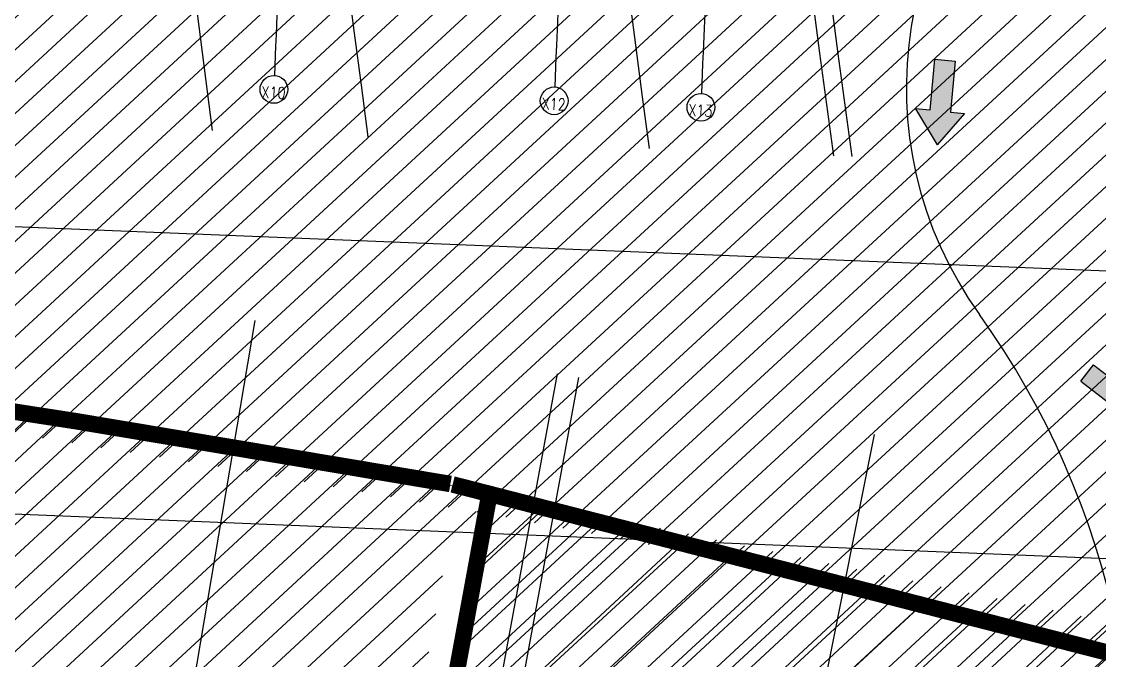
# Model space of a CAD drawing. Extents: x -678889171 to 586587, y -792238163 to 335485.
# Drawn here: x -678784365 to -678751703, y -792144052 to -792124699 of the extents above; entities that cross this region are included whole.
import ezdxf
from ezdxf.enums import TextEntityAlignment as Align

# ---------------------------------------------------------------- set-up
doc = ezdxf.new("R2010")
doc.units = 0
doc.header["$MEASUREMENT"] = 0
doc.layers.get('0').update_dxf_attribs({"color": 8})
for name, color, linetype in [('A-ANNO-LEGN', 252, 'Continuous'), ('A-FLOR-PATT', 252, 'Continuous'), ('A-SITE-PATT', 252, 'Continuous'), ('A-WALL', 252, 'Continuous'), ('XR-Axis$0$A-GRID-LINE-OUT', 252, 'Continuous')]:
    doc.layers.add(name, color=color, linetype=linetype)
for name, color, linetype, lineweight in [('BASEMENT3 LAYOUT$0$A-TABL-TEXT', 252, 'Continuous', 30), ('BASEMENT3 LAYOUT$0$HATCH5', 252, 'Continuous', 15), ('BASEMENT3 LAYOUT$0$HATCH6', 252, 'Continuous', 15), ('BASEMENT3 LAYOUT$0$TEXT6', 252, 'Continuous', 0)]:
    doc.layers.add(name, color=color, linetype=linetype, lineweight=lineweight)
doc.styles.add('Ground floor Towers$0$$Bas01-Rname$0$EN-SC', font='swissc.ttf')
doc.styles.add('Ground floor Towers$0$$Bas01-Rname$0$EN-SCL', font='swisscl.ttf')
doc.styles.add('Ground floor Towers$0$04-Ground Floor$0$V2-lower ground$0$LEVEL  FOR LICENSE LOWER GR$0$$LG- LEVEL$0$AR-SR', font='sarb.shx')
doc.styles.add('XR-Axis$0$MEDAD-E-TEXT', font='romans.shx', dxfattribs={"width": 0.8, "height": 1.8})

# ---------------------------------------------------------------- blocks, each defined once
blk = doc.blocks.new('A$C61C61320')
at = {"layer": 'BASEMENT3 LAYOUT$0$HATCH5'}
h = blk.add_hatch(dxfattribs=at)
h.set_pattern_fill('JIS_WOOD', color=256, scale=1000, style=0)
h.set_pattern_definition([(45, (-845680.2949388556, -470481.0696760565), (-499.9999991609842, 499.9999991609843), [])])
h.paths.add_polyline_path([(12440.74077330553, -169431.9252005816), (13408.27617370361, -243253.7315873399), (7111.185080291936, -248399.4795461658), (-61957.46107163071, -237877.8060760189), (-55832.26724016038, -200866.3395951205), (-20860.02674167091, -206712.4958959252), (-20783.43353955913, -208437.764712235), (-16504.6553898881, -208719.7022090854), (-18718.17453308101, -208569.0044804074), (-18168.17453308101, -169431.9252005816)])
at = {"layer": 'BASEMENT3 LAYOUT$0$HATCH6'}
h = blk.add_hatch(dxfattribs=at)
h.set_pattern_fill('JIS_WOOD', color=256, scale=1000, style=0)
h.set_pattern_definition([(45, (-845711.5632553247, -470537.5133829243), (-499.9999991609842, 499.9999991609843), [])])
h.paths.add_polyline_path([(-57054.4839232408, -202715.6827627594), (-61988.72938809986, -237934.2497828866), (-80426.45722685638, -233625.2072105513), (-117920.8563015934, -232159.4412755717), (-127624.8318891085, -221284.5855308848), (-127624.8318891085, -154987.425217584), (-104462.5924733605, -154589.848100547), (-93882.62928564264, -154028.8445178776), (-93529.7361727003, -176713.0896850609), (-93352.28011348587, -178273.3977080029), (-93352.28011348587, -194674.8746110406), (-91405.28890382661, -196764.3988851835), (-82930.71560722869, -197602.72102616), (-65142.08317814791, -199622.3395659931), (-55832.26724016038, -200866.3395951205)])
at = {"layer": 'BASEMENT3 LAYOUT$0$TEXT6'}
h = blk.add_hatch(dxfattribs=at)
h.set_pattern_fill('JIS_WOOD', color=256, scale=1000, style=0)
h.set_pattern_definition([(45, (-843775.3736575155, -469599.9160835323), (-499.9999991609842, 499.9999991609843), [])])
h.paths.add_polyline_path([(-48073.17453308101, -174366.9252005816), (-52827.70401773683, -137283.3745918828), (-21470.42890679266, -134427.2130430685), (-18376.25980977295, -161775.8762387046), (-18368.17453308101, -175467.8413407506), (-18518.17453308101, -176466.9552695606), (-18518.17453308101, -178386.9252005816), (-18368.17453308101, -183011.1167942794), (-18362.29752682254, -198446.5368052525), (-18168.17453308101, -202281.2411916029), (-18360.0892563893, -208926.9252005816), (-21225.79736915685, -208049.6763489796), (-45692.61271465314, -203035.1575495943), (-55544.17996463575, -201566.2036034855), (-64372.75623362488, -200382.3687026045), (-73244.07786642597, -199325.5838570178), (-82129.48166527948, -198394.9150768394), (-90383.39706973708, -197394.4851778569), (-93352.28011348587, -194591.9241360954), (-93352.28011348587, -177285.8004086108), (-93172.93907456682, -174906.1366184817), (-50378.17453308101, -174866.9252005816)])
at = {"layer": 'BASEMENT3 LAYOUT$0$A-TABL-TEXT', "const_width": 500}
blk.add_lwpolyline([(-57033.52080658916, -200660.2740008931, 0.009460145421703483), (-91405.28890382661, -196764.3988851835), (-93352.28011348587, -194674.8746110406), (-93352.28011348587, -172023.5690570949), (-93352.28011348587, -172023.5690570949), (-93787.99629907659, -151856.5045970205)], format="xyb", dxfattribs=at)
for points in [[(-56966.22835785337, -200670.9829151711), (-18360.08925638907, -208926.9252005816), (-18332.99945281609, -204205.2346486701)], [(-61675.10775182908, -241975.3168535259), (-55832.26724016038, -200866.3395951205)]]:
    blk.add_lwpolyline(points, dxfattribs=at)
at = {"layer": 'BASEMENT3 LAYOUT$0$HATCH6'}
for points in [[(-56182.62965816143, -202983.40351943), (-61193.42310835095, -237994.1969192784), (-80426.45722685638, -233662.5050700729), (-117920.8563015934, -232196.7391350933), (-127624.8318891085, -221321.8833904064), (-127624.8318891085, -155024.7230771056), (-104462.5924733605, -154627.1459600686), (-93882.62928564264, -154066.1423773992), (-93361.99845258333, -178187.9478082885), (-93352.28011348587, -179178.229467513), (-93494.76352696051, -194320.7128558172), (-91405.28890382661, -196764.3988851835), (-82961.84863941744, -197787.7979447818), (-65211.28236189531, -199613.7986915881), (-55832.26724016038, -200866.3395951205)], [(-56182.62965816143, -202984.025088968), (-61193.42310835095, -237994.8184888165), (-80426.45722685638, -233663.1266396109), (-117920.8563015934, -232197.3607046313), (-127624.8318891085, -221322.5049599444), (-127624.8318891085, -155025.3446466436), (-104462.5924733605, -154627.7675296066), (-93882.62928564264, -154066.7639469372), (-93361.99845258333, -178188.5693778265), (-93352.28011348587, -179178.851037051), (-93494.76352696051, -194321.3344253552), (-91405.28890382661, -196765.0204547216), (-82961.84863941744, -197788.4195143199), (-65211.28236189531, -199614.4202611261), (-55832.26724016038, -200866.9611646585)]]:
    blk.add_lwpolyline(points, close=True, dxfattribs=at)
blk = doc.blocks.new('2')
at = {"layer": 'BASEMENT3 LAYOUT$0$A-TABL-TEXT', "const_width": 500}
blk.add_lwpolyline([(60887.3354950042, 31537.0867037382, 0.009460145421703483), (26515.56739776675, 35432.96181944781), (24568.57618810749, 37522.48609359076), (24568.57618810749, 60173.79164753645), (24568.57618810749, 60173.79164753645), (24132.86000251677, 80340.85610761086)], format="xyb", dxfattribs=at)
for points in [[(60954.62794373999, 31526.37778946021), (99560.7670452043, 23270.4355040497), (99587.85684877727, 27992.12605596127)], [(56518.08711341524, -7861.840212244359), (62088.58906143298, 31331.02110951082)]]:
    blk.add_lwpolyline(points, dxfattribs=at)
blk = doc.blocks.new('*U183')
blk.add_circle((0, 0), 4.2)
at = {"layer": 'XR-Axis$0$A-GRID-LINE-OUT'}
blk.add_line((-8.450062914116737e-16, 13.2), (2.571758278209441e-16, 4.2), dxfattribs=at)
at = {"style": 'XR-Axis$0$MEDAD-E-TEXT', "width": 0.8, "flags": 4}
for height, p in [(1.799999999999999, (-0.0692522248746208, 2.544295698152595)), (3.5, (-0.0692522248746208, -0.97607523254144))]:
    blk.add_attdef('00', text='', height=height, dxfattribs=at).set_placement(p, align=Align.MIDDLE_CENTER)
blk = doc.blocks.new('GR')
at = {"layer": 'A-FLOR-PATT'}
h = blk.add_hatch(color=256, dxfattribs=at)
h.dxf.hatch_style = 1
h.paths.add_polyline_path([(45897.68709692359, 58546.36960315704), (45463.71130926162, 58568.74304914474), (45543.75286035985, 60121.30205833912), (44922.20440573245, 60153.34573724866), (44842.16285464913, 58600.78672808409), (44408.18706700951, 58623.16017410159), (45100.3432585448, 57564.60706725717)])
h = blk.add_hatch(color=256, dxfattribs=at)
h.dxf.hatch_style = 1
h.paths.add_polyline_path([(51629.30421318114, 50551.76095305383), (51378.45294085145, 50196.92409684509), (50109.01539723575, 51094.35066750646), (49749.74138906598, 50586.14650984108), (51019.17893269658, 49688.71993920207), (50768.32766033709, 49333.88308301568), (52032.93987742066, 49353.13961000741)])
for p, q in [((24955, 89935), (24955, 60105)), ((33455, 89935), (33455, 60105)), ((37905, 89920), (37905, 60090)), ((33454.99999999983, 60105.00000000077), (33454.99999999983, 59745.00000000082)), ((44922.20440573245, 60153.34573724866), (44842.16285464913, 58600.78672808409)), ((44922.20440573245, 60153.34573724866), (45543.75286035985, 60121.30205833912)), ((45543.75286035985, 60121.30205833912), (45463.71130926162, 58568.74304914474)), ((24954.99999999983, 60090.00000000077), (24954.99999999983, 59730.00000000082)), ((37904.99999999983, 60090.00000000077), (37904.99999999983, 59730.00000000082)), ((44842.16285464913, 58600.78672808409), (44408.18706700951, 58623.16017410159)), ((44408.18706700951, 58623.16017410159), (45100.3432585448, 57564.60706725717)), ((45897.68709692359, 58546.36960315704), (45100.3432585448, 57564.60706725717)), ((45463.71130926162, 58568.74304914474), (45897.68709692359, 58546.36960315704)), ((-13480, 53955), (113465, 53955)), ((24660, 51410), (18907.74619863499, 6297.218948154703)), ((49749.74138906598, 50586.14650984108), (50109.01539723575, 51094.35066752136)), ((50109.01539723575, 51094.35066752136), (51378.45294085145, 50196.92409684509)), ((49749.74138906598, 50586.14650984108), (51019.17893269658, 49688.71993920952)), ((33880, 50170), (28453.82219061675, 12193.04290999438)), ((34530, 50080), (29103.40449962695, 12100.23078453529)), ((43550, 48720), (36448.18627554716, 3793.630470206146)), ((-6630, 45255), (113465, 45255))]:
    blk.add_line(p, q, dxfattribs=at)
for centre, radius, start, end in [((632160.654919429, 163506.251165366), 618245.8226879981, 171.0764646735087, 189.9103746877842), ((632160.654919429, 163506.251165366), 613595.8226879981, 171.0737824436527, 189.9862451256833), ((632160.654919429, 163506.251165366), 605195.8226879981, 171.0737824436527, 190.1263033448895), ((632160.6549194276, 163506.2511653661), 599695.8226879967, 171.0616030214717, 190.2201678661017), ((632160.6549194327, 163506.2511653659), 599145.8226880017, 171.0631954506245, 190.2296506374575), ((55899.86500333669, 59744.76705215924), 11806.41163141526, 310.2967878259491, 217.9791248124744), ((26887.76269349654, 37095.04615444064), 25000, 350.0950186999125, 37.97912481247447), ((-55663.02808184421, -578856.4866396398), 623364.7764122983, 74.61102897088065, 88.715678869106), ((-55662.04957572921, -578844.685925062), 622702.9587305912, 74.61095202551606, 88.71574447441284), ((-55662.04957586701, -578844.6859266991), 622952.9587322307, 81.87553483791258, 85.24170711263804), ((-55662.04957586701, -578844.6859266991), 623102.9587322307, 78.56113400306909, 85.23635335364345)]:
    blk.add_arc(centre, radius, start, end, dxfattribs=at)
ref = blk.add_blockref('*U183', (24955, 58425), dxfattribs=dict(at, xscale=100, yscale=100, zscale=100))
ref.add_attrib('00', 'X10', dxfattribs={"layer": '0', "height": 353, "style": 'XR-Axis$0$MEDAD-E-TEXT', "width": 0.7999999999999999}).set_placement((24948.07477751255, 58327.39247674588), align=Align.MIDDLE_CENTER)
ref = blk.add_blockref('*U183', (33455, 58425), dxfattribs=dict(at, xscale=100, yscale=100, zscale=100))
ref.add_attrib('00', 'X12', dxfattribs={"layer": '0', "height": 353, "style": 'XR-Axis$0$MEDAD-E-TEXT', "width": 0.7999999999999999}).set_placement((33448.07477751255, 58327.39247674588), align=Align.MIDDLE_CENTER)
ref = blk.add_blockref('*U183', (37905, 58410), dxfattribs=dict(at, xscale=100, yscale=100, zscale=100))
ref.add_attrib('00', 'X13', dxfattribs={"layer": '0', "height": 353, "style": 'XR-Axis$0$MEDAD-E-TEXT', "width": 0.7999999999999999}).set_placement((37898.07477751255, 58312.39247674588), align=Align.MIDDLE_CENTER)
at = {"layer": 'A-FLOR-PATT', "style": 'Ground floor Towers$0$04-Ground Floor$0$V2-lower ground$0$LEVEL  FOR LICENSE LOWER GR$0$$LG- LEVEL$0$AR-SR', "flags": 12}
for tag, p in [('L', (30296.07288644527, 72859.53473235783)), ('P', (30237.50458115668, 72203.99769414036))]:
    blk.add_attdef(tag, text='', height=500, dxfattribs=at).set_placement(p, align=Align.RIGHT)
at = {"layer": 'A-FLOR-PATT'}
for tag, p, height, style in [('N', (85492.25876324323, 56633.4995742733), 250, 'Ground floor Towers$0$$Bas01-Rname$0$EN-SC'), ('N', (89389.48149106537, 56633.4995742733), 250, 'Ground floor Towers$0$$Bas01-Rname$0$EN-SC'), ('N', (94597.61363499537, 56633.4995742733), 250, 'Ground floor Towers$0$$Bas01-Rname$0$EN-SC'), ('AN', (85922.66280553787, 56313.08159666645), 200, 'Ground floor Towers$0$$Bas01-Rname$0$EN-SCL'), ('AN', (89819.88553336001, 56313.08159666645), 200, 'Ground floor Towers$0$$Bas01-Rname$0$EN-SCL'), ('AN', (95028.01767729002, 56313.08159666645), 200, 'Ground floor Towers$0$$Bas01-Rname$0$EN-SCL'), ('SN', (85299.47460008037, 56025.08594095582), 200, 'Ground floor Towers$0$$Bas01-Rname$0$EN-SCL'), ('F', (85927.04975899268, 56008.67972904726), 200, 'Ground floor Towers$0$$Bas01-Rname$0$EN-SCL'), ('SN', (89196.69732790251, 56025.08594095582), 200, 'Ground floor Towers$0$$Bas01-Rname$0$EN-SCL'), ('F', (89824.27248681482, 56008.67972904726), 200, 'Ground floor Towers$0$$Bas01-Rname$0$EN-SCL'), ('SN', (94404.82947183252, 56025.08594095582), 200, 'Ground floor Towers$0$$Bas01-Rname$0$EN-SCL'), ('F', (95032.40463074483, 56008.67972904726), 200, 'Ground floor Towers$0$$Bas01-Rname$0$EN-SCL')]:
    blk.add_attdef(tag, p, '', height=height, dxfattribs=dict(at, style=style))
at = {"layer": 'A-FLOR-PATT', "style": 'Ground floor Towers$0$$Bas01-Rname$0$EN-SCL', "width": 0.8}
for p in [(85305.16036184286, 56295.1433535593), (89202.383089665, 56295.1433535593), (94410.51523359501, 56295.1433535593)]:
    blk.add_attdef('FN', p, '', height=250, dxfattribs=at)

msp = doc.modelspace()

# ---------------------------------------------------------------- block references
at = {"layer": 'A-SITE-PATT', "rotation": 357.6731745000001}
for name, p in [('2', (-678833487.1858103, -792167746.3685482, -212772)), ('A$C61C61320', (-678706236.4347705, -791940527.995869, -212772))]:
    msp.add_blockref(name, p, dxfattribs=at)

# ---------------------------------------------------------------- next in the draw order: block references
at = {"layer": 'A-WALL', "rotation": 357.6731745000001}
msp.add_blockref('GR', (-678804025.0995113, -792184118.4910543, -212772), dxfattribs=at)

# ---------------------------------------------------------------- next in the draw order: hatches: boundary and pattern name
at = {"layer": 'A-ANNO-LEGN'}
h = msp.add_hatch(dxfattribs=at)
h.set_pattern_fill('ANSI31', color=256, scale=10000, angle=-2.326825500000001)
h.set_pattern_definition([(42.6731745, (-679564563.7146958, -792179516.537627), (-847.2693918303064, 919.0400305032981), [])])
h.paths.add_polyline_path([(-678777672.8996642, -792179735.1176345), (-678770187.1392597, -792139007.139102), (-678733063.7379951, -792148537.2472874), (-678731444.0167841, -792108675.140868), (-678688692.2204224, -792110162.0728618), (-678692240.0211401, -792193145.4692618), (-678709626.0473782, -792200229.2193018), (-678779081.755804, -792187036.6399584)])

# ---------------------------------------------------------------- next in the draw order: linework, layer by layer
at = {"layer": 'A-ANNO-LEGN', "elevation": -212772}
msp.add_lwpolyline([(-678777672.8996642, -792179735.1176345), (-678770187.1392597, -792139007.139102), (-678733063.7379951, -792148537.2472874), (-678731444.0167841, -792108675.140868), (-678688692.2204224, -792110162.0728618), (-678692240.0211401, -792193145.4692618), (-678709626.0473782, -792200229.2193018), (-678779081.755804, -792187036.6399584)], close=True, dxfattribs=at)

doc.saveas('drawing.dxf')
